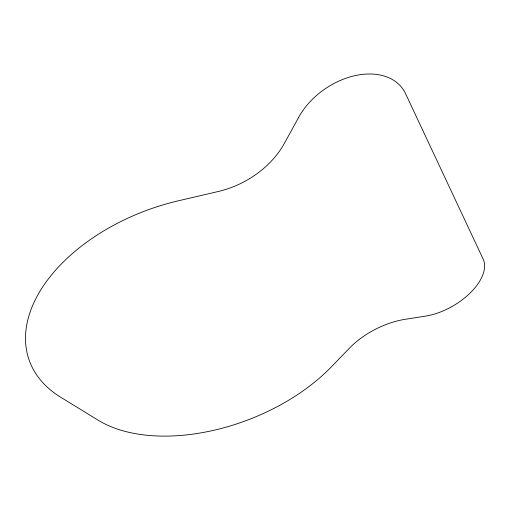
<?xml version="1.0" encoding="UTF-8"?>
<svg xmlns="http://www.w3.org/2000/svg" width="510" height="510" viewBox="0 0 510 510"><rect width="100%" height="100%" fill="white"/><g stroke="black" fill="none" stroke-linecap="round" stroke-linejoin="round"><path stroke-width="0.76" d="M298.656 117.338L284.51 143.125A83.971 64.4 -26.2 0 1 218.063 191.55L178.226 200.838A163.952 101.624 -19.8 0 0 39.761 291.599A163.952 101.624 -19.8 0 0 60.741 397.271L98.283 420.265A154.249 90.366 -21 0 0 331.181 367.028L349.783 347.82A56.476 28.713 -26.9 0 1 404.946 319.349L425.48 316.13A49.464 26.533 -30.3 0 0 470.347 292.823A49.464 26.533 -30.3 0 0 483.161 259.099L405.533 93.611A64.126 44.37 -34.4 0 0 355.011 75.652A64.126 44.37 -34.4 0 0 298.656 117.338"/></g></svg>
